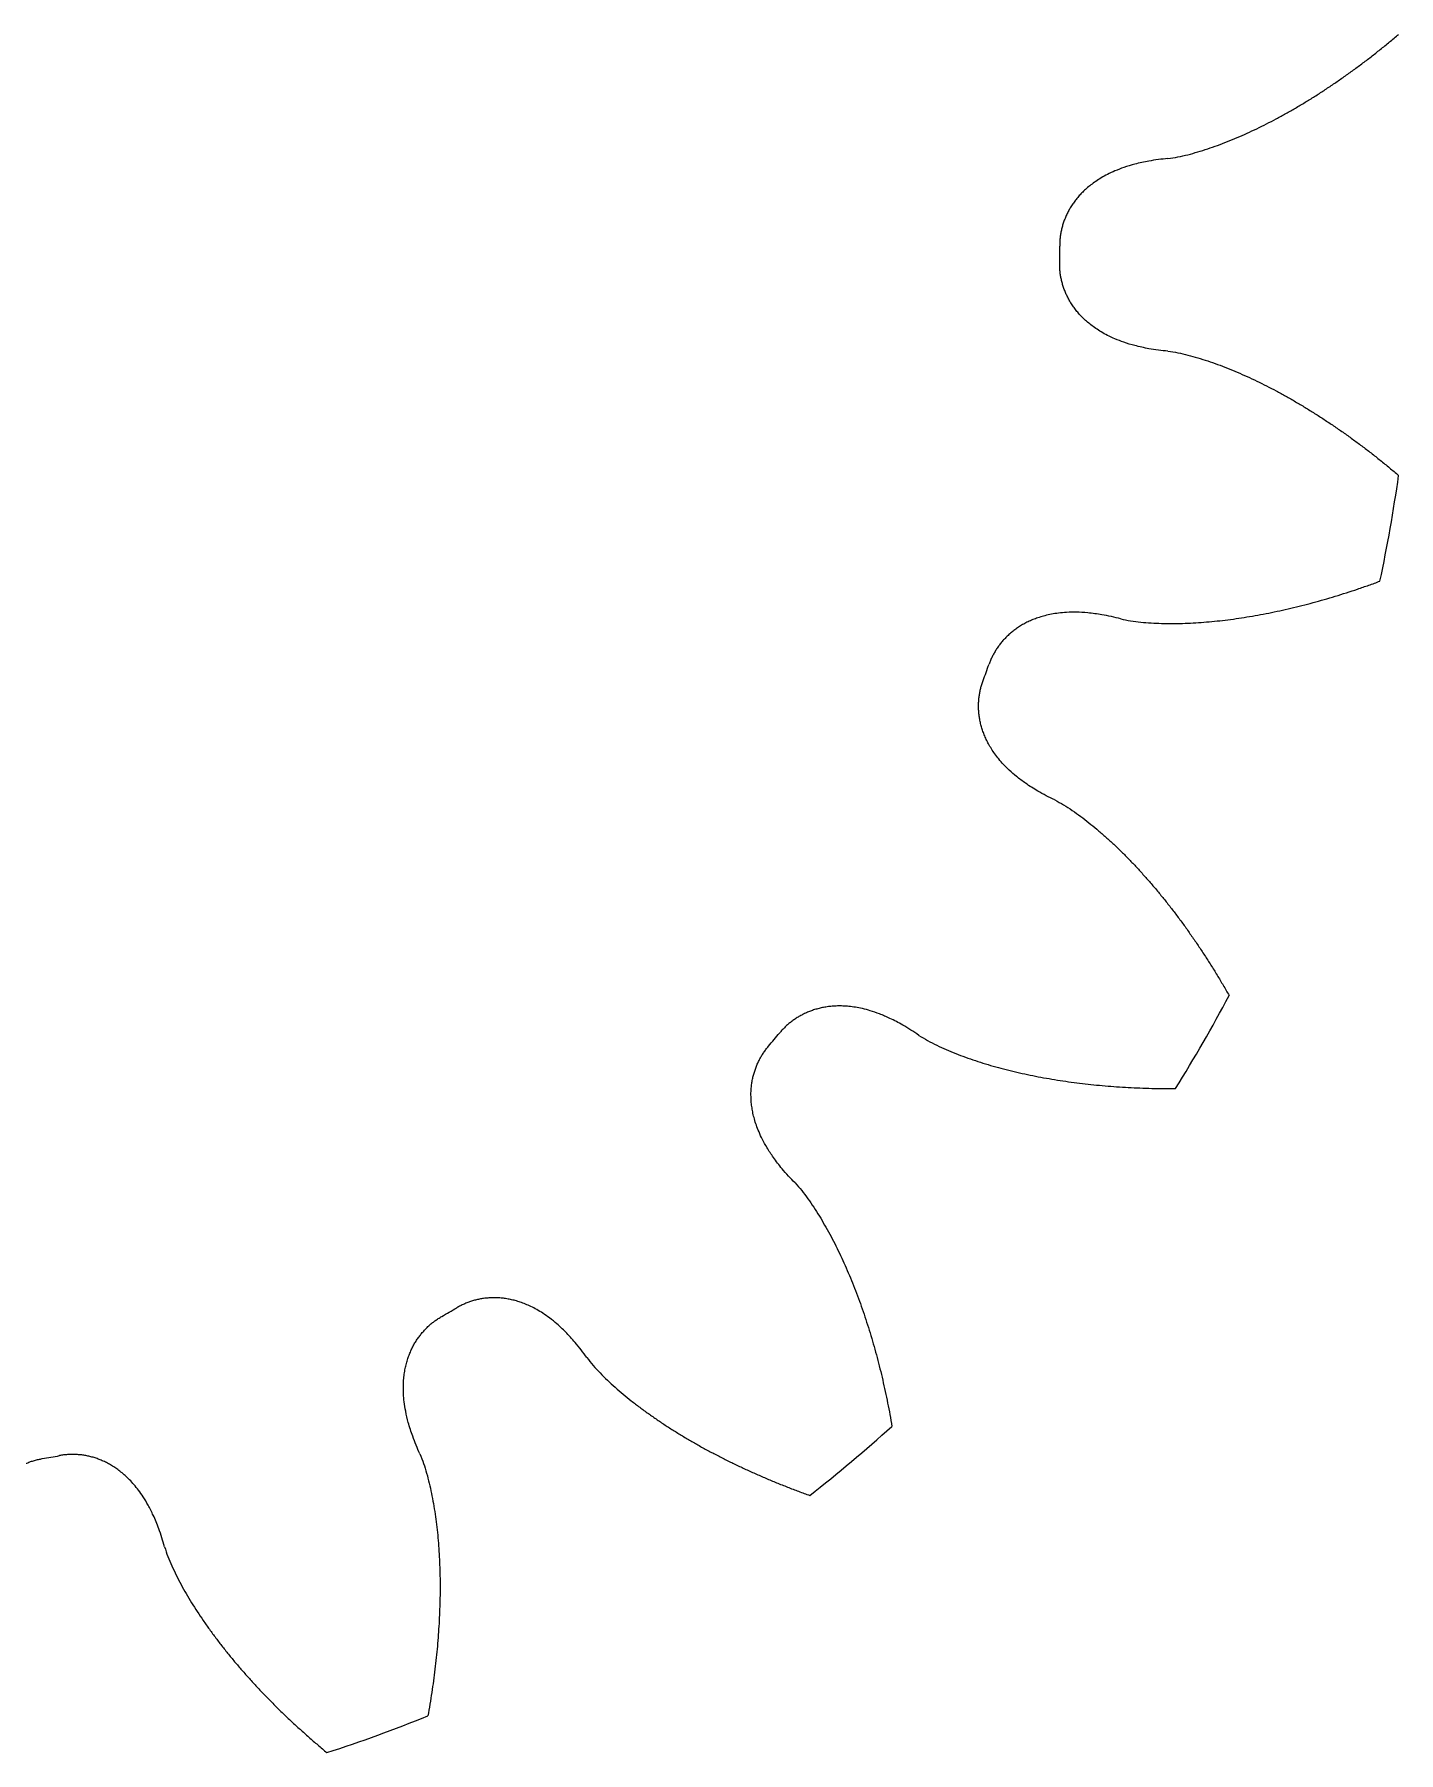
# Model space of a CAD drawing. Header units: millimetres. Extents: x -258 to 255, y -29 to 158.
# Drawn here: x 22.48 to 39.8, y 40.98 to 62.8 of the extents above; entities that cross this region are included whole.
import ezdxf

# ---------------------------------------------------------------- set-up
doc = ezdxf.new("R2010")
doc.units = ezdxf.units.MM
doc.linetypes.add('K5LT_BASIC', pattern=[0])
doc.layers.add('Системный слой', color=7, linetype='Continuous', true_color=0xffffff)

msp = doc.modelspace()

# ---------------------------------------------------------------- linework, layer by layer
at = {"layer": 'Системный слой', "color": 0, "linetype": 'K5LT_BASIC', "lineweight": 9}
for radius, start, end in [(15.5, 359.5903, 0.4097), (20, 348.0472, 351.9528), (15.5, 339.5903, 340.4097), (20, 328.0472, 331.9528), (15.5, 319.5903, 320.4097), (15.5, 299.5903, 300.4097), (20, 308.0472, 311.9528), (15.5, 279.5903, 280.4097), (20, 288.0472, 291.9528)]:
    msp.add_arc((20, 60), radius, start, end, dxfattribs=at)
for points in [[(36.873, 61.223), (36.916, 61.228), (36.958, 61.235), (37, 61.243), (37.043, 61.252), (37.085, 61.262), (37.127, 61.272), (37.169, 61.283), (37.211, 61.295), (37.253, 61.307), (37.295, 61.319), (37.337, 61.333), (37.379, 61.347), (37.421, 61.361), (37.463, 61.375), (37.504, 61.39), (37.546, 61.406), (37.588, 61.422), (37.629, 61.438), (37.671, 61.455), (37.713, 61.472), (37.754, 61.49), (37.796, 61.507), (37.837, 61.526), (37.878, 61.544), (37.92, 61.563), (37.961, 61.583), (38.002, 61.602), (38.044, 61.622), (38.085, 61.643), (38.126, 61.663), (38.167, 61.684), (38.208, 61.706), (38.249, 61.727), (38.29, 61.749), (38.331, 61.772), (38.371, 61.794), (38.412, 61.817), (38.453, 61.84), (38.493, 61.864), (38.534, 61.888), (38.575, 61.912), (38.615, 61.937), (38.656, 61.961), (38.696, 61.986), (38.736, 62.012), (38.777, 62.037), (38.817, 62.063), (38.857, 62.089), (38.897, 62.116), (38.937, 62.143), (38.977, 62.17), (39.017, 62.197), (39.057, 62.225), (39.097, 62.252), (39.137, 62.281), (39.177, 62.309), (39.216, 62.338), (39.256, 62.367), (39.295, 62.396), (39.335, 62.425), (39.374, 62.455), (39.414, 62.485), (39.453, 62.515), (39.492, 62.546), (39.531, 62.577), (39.57, 62.608), (39.609, 62.639), (39.648, 62.671), (39.687, 62.703), (39.726, 62.735), (39.765, 62.767), (39.803, 62.8)], [(36.873, 61.223), (36.792, 61.216), (36.712, 61.205), (36.632, 61.191), (36.572, 61.18), (36.512, 61.167), (36.453, 61.151), (36.406, 61.139), (36.359, 61.125), (36.314, 61.109), (36.276, 61.096), (36.238, 61.081), (36.201, 61.066), (36.169, 61.052), (36.137, 61.037), (36.107, 61.022), (36.079, 61.008), (36.052, 60.993), (36.026, 60.978), (36.003, 60.963), (35.979, 60.949), (35.957, 60.933), (35.936, 60.919), (35.915, 60.904), (35.895, 60.888), (35.877, 60.874), (35.858, 60.859), (35.841, 60.843), (35.824, 60.829), (35.808, 60.813), (35.792, 60.798), (35.777, 60.783), (35.762, 60.768), (35.748, 60.752), (35.735, 60.737), (35.722, 60.721), (35.709, 60.705), (35.697, 60.69), (35.685, 60.674), (35.674, 60.658), (35.663, 60.642), (35.652, 60.627), (35.642, 60.61), (35.632, 60.595), (35.623, 60.578), (35.614, 60.562), (35.605, 60.546), (35.597, 60.53), (35.589, 60.513), (35.582, 60.497), (35.574, 60.481), (35.568, 60.464), (35.561, 60.448), (35.555, 60.431), (35.549, 60.415), (35.543, 60.398), (35.538, 60.381), (35.534, 60.365), (35.529, 60.348), (35.525, 60.331), (35.521, 60.314), (35.517, 60.297), (35.514, 60.281), (35.511, 60.264), (35.509, 60.247), (35.506, 60.23), (35.505, 60.213), (35.503, 60.196), (35.501, 60.179), (35.501, 60.162), (35.5, 60.145), (35.499, 60.128), (35.5, 60.111)], [(36.873, 58.777), (36.792, 58.784), (36.712, 58.795), (36.632, 58.809), (36.572, 58.82), (36.512, 58.833), (36.453, 58.849), (36.406, 58.861), (36.359, 58.875), (36.314, 58.891), (36.276, 58.904), (36.238, 58.919), (36.201, 58.934), (36.169, 58.948), (36.137, 58.963), (36.107, 58.978), (36.079, 58.992), (36.052, 59.007), (36.026, 59.022), (36.003, 59.037), (35.979, 59.051), (35.957, 59.067), (35.936, 59.081), (35.915, 59.096), (35.895, 59.112), (35.877, 59.126), (35.858, 59.141), (35.841, 59.157), (35.824, 59.171), (35.808, 59.187), (35.792, 59.202), (35.777, 59.217), (35.762, 59.232), (35.748, 59.248), (35.735, 59.263), (35.722, 59.279), (35.709, 59.295), (35.697, 59.31), (35.685, 59.326), (35.674, 59.342), (35.663, 59.358), (35.652, 59.373), (35.642, 59.39), (35.632, 59.405), (35.623, 59.422), (35.614, 59.438), (35.605, 59.454), (35.597, 59.47), (35.589, 59.487), (35.582, 59.503), (35.574, 59.519), (35.568, 59.536), (35.561, 59.552), (35.555, 59.569), (35.549, 59.585), (35.543, 59.602), (35.538, 59.619), (35.534, 59.635), (35.529, 59.652), (35.525, 59.669), (35.521, 59.686), (35.517, 59.703), (35.514, 59.719), (35.511, 59.736), (35.509, 59.753), (35.506, 59.77), (35.505, 59.787), (35.503, 59.804), (35.501, 59.821), (35.501, 59.838), (35.5, 59.855), (35.499, 59.872), (35.5, 59.889)], [(36.873, 58.777), (36.916, 58.772), (36.958, 58.765), (37, 58.757), (37.043, 58.748), (37.085, 58.738), (37.127, 58.728), (37.169, 58.717), (37.211, 58.705), (37.253, 58.693), (37.295, 58.681), (37.337, 58.667), (37.379, 58.653), (37.421, 58.639), (37.463, 58.625), (37.504, 58.61), (37.546, 58.594), (37.588, 58.578), (37.629, 58.562), (37.671, 58.545), (37.713, 58.528), (37.754, 58.51), (37.796, 58.493), (37.837, 58.474), (37.878, 58.456), (37.92, 58.437), (37.961, 58.417), (38.002, 58.398), (38.044, 58.378), (38.085, 58.357), (38.126, 58.337), (38.167, 58.316), (38.208, 58.294), (38.249, 58.273), (38.29, 58.251), (38.331, 58.228), (38.371, 58.206), (38.412, 58.183), (38.453, 58.16), (38.493, 58.136), (38.534, 58.112), (38.575, 58.088), (38.615, 58.063), (38.656, 58.039), (38.696, 58.014), (38.736, 57.988), (38.777, 57.963), (38.817, 57.937), (38.857, 57.911), (38.897, 57.884), (38.937, 57.857), (38.977, 57.83), (39.017, 57.803), (39.057, 57.775), (39.097, 57.748), (39.137, 57.719), (39.177, 57.691), (39.216, 57.662), (39.256, 57.633), (39.295, 57.604), (39.335, 57.575), (39.374, 57.545), (39.414, 57.515), (39.453, 57.485), (39.492, 57.454), (39.531, 57.423), (39.57, 57.392), (39.609, 57.361), (39.648, 57.329), (39.687, 57.297), (39.726, 57.265), (39.765, 57.233), (39.803, 57.2)], [(36.274, 55.378), (36.316, 55.369), (36.358, 55.361), (36.4, 55.354), (36.443, 55.347), (36.486, 55.342), (36.529, 55.338), (36.573, 55.333), (36.616, 55.33), (36.66, 55.327), (36.704, 55.324), (36.748, 55.323), (36.791, 55.321), (36.836, 55.32), (36.88, 55.32), (36.924, 55.32), (36.969, 55.32), (37.014, 55.321), (37.058, 55.322), (37.103, 55.323), (37.148, 55.325), (37.193, 55.327), (37.238, 55.33), (37.283, 55.333), (37.328, 55.336), (37.374, 55.34), (37.419, 55.344), (37.464, 55.349), (37.51, 55.353), (37.556, 55.358), (37.601, 55.364), (37.647, 55.369), (37.693, 55.375), (37.739, 55.382), (37.785, 55.388), (37.831, 55.395), (37.877, 55.403), (37.923, 55.41), (37.97, 55.418), (38.016, 55.427), (38.062, 55.435), (38.108, 55.444), (38.155, 55.453), (38.201, 55.462), (38.248, 55.472), (38.294, 55.482), (38.341, 55.492), (38.388, 55.503), (38.434, 55.514), (38.481, 55.525), (38.528, 55.536), (38.575, 55.548), (38.622, 55.56), (38.669, 55.572), (38.716, 55.585), (38.763, 55.598), (38.81, 55.611), (38.857, 55.624), (38.904, 55.638), (38.951, 55.652), (38.998, 55.666), (39.046, 55.681), (39.093, 55.695), (39.14, 55.711), (39.187, 55.726), (39.235, 55.741), (39.282, 55.757), (39.329, 55.773), (39.377, 55.79), (39.424, 55.806), (39.472, 55.823), (39.519, 55.84), (39.566, 55.858)], [(36.274, 55.378), (36.195, 55.4), (36.116, 55.417), (36.036, 55.431), (35.976, 55.441), (35.915, 55.449), (35.855, 55.455), (35.806, 55.459), (35.758, 55.462), (35.709, 55.463), (35.669, 55.463), (35.628, 55.463), (35.588, 55.46), (35.554, 55.458), (35.519, 55.456), (35.485, 55.451), (35.454, 55.448), (35.424, 55.443), (35.394, 55.437), (35.367, 55.432), (35.34, 55.426), (35.313, 55.419), (35.289, 55.413), (35.264, 55.406), (35.24, 55.398), (35.218, 55.391), (35.196, 55.383), (35.174, 55.375), (35.153, 55.367), (35.133, 55.358), (35.112, 55.349), (35.093, 55.34), (35.074, 55.33), (35.056, 55.32), (35.038, 55.311), (35.02, 55.301), (35.003, 55.29), (34.986, 55.28), (34.97, 55.269), (34.953, 55.258), (34.938, 55.247), (34.922, 55.235), (34.907, 55.224), (34.893, 55.212), (34.879, 55.2), (34.865, 55.188), (34.851, 55.176), (34.838, 55.163), (34.825, 55.151), (34.812, 55.138), (34.8, 55.125), (34.788, 55.112), (34.776, 55.099), (34.764, 55.085), (34.753, 55.071), (34.742, 55.058), (34.732, 55.044), (34.721, 55.03), (34.711, 55.016), (34.702, 55.001), (34.692, 54.987), (34.683, 54.972), (34.674, 54.957), (34.666, 54.942), (34.658, 54.928), (34.65, 54.912), (34.642, 54.897), (34.635, 54.882), (34.628, 54.866), (34.621, 54.851), (34.615, 54.835), (34.608, 54.819), (34.603, 54.803)], [(35.437, 53.08), (35.363, 53.114), (35.292, 53.151), (35.222, 53.192), (35.169, 53.223), (35.117, 53.256), (35.067, 53.291), (35.027, 53.319), (34.988, 53.348), (34.95, 53.378), (34.919, 53.404), (34.889, 53.43), (34.859, 53.458), (34.834, 53.481), (34.809, 53.506), (34.786, 53.531), (34.765, 53.553), (34.745, 53.576), (34.725, 53.6), (34.708, 53.621), (34.691, 53.643), (34.675, 53.666), (34.66, 53.686), (34.646, 53.707), (34.633, 53.729), (34.62, 53.749), (34.608, 53.769), (34.597, 53.79), (34.586, 53.809), (34.576, 53.829), (34.567, 53.849), (34.558, 53.868), (34.549, 53.888), (34.541, 53.907), (34.534, 53.926), (34.527, 53.945), (34.52, 53.965), (34.514, 53.983), (34.508, 54.002), (34.503, 54.021), (34.498, 54.039), (34.494, 54.058), (34.49, 54.077), (34.486, 54.095), (34.483, 54.113), (34.48, 54.131), (34.477, 54.149), (34.475, 54.168), (34.473, 54.186), (34.472, 54.204), (34.471, 54.221), (34.47, 54.239), (34.469, 54.257), (34.469, 54.275), (34.47, 54.292), (34.47, 54.31), (34.471, 54.327), (34.472, 54.345), (34.473, 54.362), (34.475, 54.379), (34.478, 54.396), (34.48, 54.413), (34.483, 54.43), (34.486, 54.447), (34.489, 54.464), (34.493, 54.481), (34.497, 54.497), (34.501, 54.514), (34.505, 54.53), (34.511, 54.546), (34.516, 54.563), (34.521, 54.579), (34.527, 54.595)], [(35.437, 53.08), (35.475, 53.06), (35.513, 53.039), (35.55, 53.017), (35.587, 52.995), (35.623, 52.971), (35.659, 52.947), (35.695, 52.922), (35.731, 52.897), (35.766, 52.871), (35.801, 52.845), (35.836, 52.818), (35.87, 52.791), (35.905, 52.763), (35.939, 52.735), (35.973, 52.707), (36.007, 52.678), (36.041, 52.649), (36.074, 52.619), (36.108, 52.589), (36.141, 52.559), (36.174, 52.528), (36.207, 52.497), (36.24, 52.466), (36.272, 52.434), (36.304, 52.402), (36.337, 52.37), (36.368, 52.337), (36.401, 52.304), (36.432, 52.271), (36.464, 52.238), (36.495, 52.204), (36.526, 52.17), (36.557, 52.135), (36.588, 52.101), (36.619, 52.066), (36.65, 52.031), (36.68, 51.995), (36.711, 51.959), (36.741, 51.923), (36.771, 51.887), (36.801, 51.85), (36.83, 51.814), (36.86, 51.776), (36.889, 51.739), (36.918, 51.701), (36.948, 51.664), (36.977, 51.625), (37.005, 51.587), (37.034, 51.549), (37.063, 51.51), (37.091, 51.471), (37.119, 51.431), (37.147, 51.392), (37.175, 51.352), (37.203, 51.312), (37.23, 51.271), (37.258, 51.231), (37.285, 51.19), (37.312, 51.149), (37.339, 51.108), (37.366, 51.067), (37.393, 51.025), (37.419, 50.983), (37.446, 50.941), (37.472, 50.899), (37.498, 50.856), (37.524, 50.813), (37.55, 50.77), (37.575, 50.727), (37.601, 50.684), (37.626, 50.64), (37.651, 50.596)], [(33.712, 50.091), (33.645, 50.138), (33.577, 50.181), (33.506, 50.221), (33.453, 50.252), (33.399, 50.28), (33.344, 50.306), (33.3, 50.327), (33.255, 50.346), (33.21, 50.363), (33.172, 50.378), (33.134, 50.391), (33.095, 50.403), (33.062, 50.413), (33.029, 50.422), (32.995, 50.43), (32.965, 50.436), (32.935, 50.442), (32.905, 50.447), (32.878, 50.452), (32.851, 50.455), (32.823, 50.458), (32.798, 50.461), (32.773, 50.462), (32.747, 50.463), (32.724, 50.464), (32.7, 50.464), (32.677, 50.464), (32.655, 50.463), (32.632, 50.462), (32.61, 50.46), (32.589, 50.459), (32.568, 50.456), (32.547, 50.453), (32.527, 50.45), (32.507, 50.447), (32.487, 50.443), (32.468, 50.439), (32.449, 50.434), (32.43, 50.429), (32.411, 50.424), (32.393, 50.419), (32.375, 50.413), (32.357, 50.407), (32.34, 50.401), (32.322, 50.394), (32.305, 50.388), (32.289, 50.38), (32.272, 50.373), (32.256, 50.365), (32.24, 50.357), (32.224, 50.349), (32.208, 50.341), (32.193, 50.332), (32.178, 50.323), (32.163, 50.314), (32.148, 50.304), (32.134, 50.294), (32.119, 50.285), (32.105, 50.275), (32.092, 50.264), (32.078, 50.253), (32.065, 50.243), (32.052, 50.231), (32.039, 50.22), (32.026, 50.209), (32.014, 50.197), (32.002, 50.185), (31.99, 50.173), (31.978, 50.16), (31.967, 50.148), (31.955, 50.135), (31.945, 50.122)], [(33.712, 50.091), (33.748, 50.068), (33.785, 50.046), (33.822, 50.025), (33.86, 50.004), (33.899, 49.984), (33.938, 49.966), (33.977, 49.946), (34.017, 49.928), (34.057, 49.911), (34.097, 49.893), (34.138, 49.877), (34.179, 49.861), (34.22, 49.844), (34.261, 49.829), (34.303, 49.814), (34.345, 49.798), (34.387, 49.784), (34.429, 49.77), (34.472, 49.756), (34.515, 49.742), (34.558, 49.729), (34.601, 49.716), (34.645, 49.703), (34.688, 49.691), (34.732, 49.679), (34.776, 49.667), (34.82, 49.656), (34.865, 49.645), (34.909, 49.634), (34.954, 49.623), (34.999, 49.613), (35.044, 49.603), (35.09, 49.593), (35.135, 49.584), (35.181, 49.574), (35.227, 49.566), (35.273, 49.557), (35.319, 49.549), (35.365, 49.541), (35.411, 49.533), (35.458, 49.525), (35.505, 49.518), (35.552, 49.511), (35.599, 49.504), (35.646, 49.498), (35.693, 49.491), (35.741, 49.485), (35.788, 49.479), (35.836, 49.474), (35.884, 49.469), (35.932, 49.464), (35.98, 49.459), (36.029, 49.454), (36.077, 49.45), (36.126, 49.446), (36.174, 49.442), (36.223, 49.439), (36.272, 49.436), (36.321, 49.432), (36.37, 49.43), (36.42, 49.427), (36.469, 49.425), (36.519, 49.423), (36.568, 49.421), (36.618, 49.42), (36.668, 49.418), (36.718, 49.417), (36.768, 49.416), (36.818, 49.416), (36.869, 49.415), (36.919, 49.415), (36.97, 49.416)], [(32.139, 48.217), (32.082, 48.275), (32.027, 48.334), (31.975, 48.397), (31.936, 48.444), (31.899, 48.492), (31.864, 48.542), (31.836, 48.582), (31.809, 48.623), (31.784, 48.664), (31.763, 48.699), (31.744, 48.734), (31.725, 48.77), (31.71, 48.801), (31.695, 48.832), (31.682, 48.864), (31.67, 48.892), (31.659, 48.921), (31.648, 48.95), (31.639, 48.976), (31.631, 49.002), (31.624, 49.029), (31.617, 49.053), (31.611, 49.077), (31.605, 49.102), (31.6, 49.125), (31.596, 49.148), (31.593, 49.172), (31.589, 49.194), (31.586, 49.216), (31.584, 49.238), (31.583, 49.259), (31.581, 49.28), (31.581, 49.301), (31.58, 49.322), (31.58, 49.342), (31.58, 49.362), (31.581, 49.382), (31.582, 49.402), (31.584, 49.421), (31.585, 49.44), (31.587, 49.459), (31.59, 49.478), (31.593, 49.496), (31.596, 49.515), (31.6, 49.533), (31.603, 49.551), (31.607, 49.569), (31.612, 49.586), (31.617, 49.603), (31.622, 49.621), (31.627, 49.638), (31.633, 49.655), (31.638, 49.671), (31.645, 49.688), (31.651, 49.704), (31.658, 49.72), (31.665, 49.736), (31.672, 49.752), (31.68, 49.767), (31.688, 49.783), (31.696, 49.798), (31.704, 49.813), (31.713, 49.828), (31.722, 49.842), (31.731, 49.857), (31.74, 49.871), (31.75, 49.885), (31.76, 49.899), (31.77, 49.912), (31.78, 49.926), (31.791, 49.939), (31.802, 49.952)], [(32.139, 48.217), (32.169, 48.186), (32.197, 48.153), (32.224, 48.12), (32.251, 48.086), (32.277, 48.052), (32.302, 48.016), (32.328, 47.981), (32.353, 47.945), (32.377, 47.909), (32.401, 47.872), (32.424, 47.835), (32.448, 47.797), (32.471, 47.76), (32.493, 47.722), (32.515, 47.683), (32.538, 47.645), (32.559, 47.606), (32.58, 47.566), (32.602, 47.527), (32.623, 47.487), (32.643, 47.447), (32.663, 47.407), (32.683, 47.366), (32.703, 47.325), (32.723, 47.284), (32.742, 47.243), (32.761, 47.201), (32.779, 47.159), (32.798, 47.117), (32.816, 47.075), (32.834, 47.032), (32.852, 46.99), (32.869, 46.947), (32.886, 46.904), (32.903, 46.86), (32.92, 46.817), (32.936, 46.773), (32.953, 46.729), (32.969, 46.685), (32.985, 46.64), (33, 46.596), (33.015, 46.551), (33.03, 46.506), (33.045, 46.461), (33.06, 46.416), (33.074, 46.37), (33.089, 46.324), (33.102, 46.278), (33.116, 46.232), (33.13, 46.186), (33.143, 46.14), (33.156, 46.093), (33.169, 46.046), (33.181, 45.999), (33.194, 45.952), (33.206, 45.905), (33.218, 45.857), (33.23, 45.81), (33.241, 45.762), (33.252, 45.714), (33.263, 45.666), (33.274, 45.617), (33.285, 45.569), (33.295, 45.52), (33.305, 45.472), (33.315, 45.423), (33.325, 45.374), (33.335, 45.324), (33.344, 45.275), (33.353, 45.226), (33.362, 45.176), (33.37, 45.126)], [(29.496, 45.999), (29.449, 46.066), (29.4, 46.13), (29.347, 46.192), (29.308, 46.238), (29.267, 46.284), (29.224, 46.327), (29.189, 46.361), (29.154, 46.395), (29.117, 46.427), (29.087, 46.453), (29.055, 46.478), (29.023, 46.503), (28.995, 46.523), (28.967, 46.543), (28.938, 46.562), (28.913, 46.579), (28.886, 46.595), (28.86, 46.61), (28.836, 46.623), (28.811, 46.636), (28.786, 46.648), (28.764, 46.659), (28.74, 46.669), (28.717, 46.679), (28.695, 46.687), (28.673, 46.696), (28.651, 46.703), (28.63, 46.71), (28.608, 46.717), (28.587, 46.723), (28.566, 46.728), (28.546, 46.733), (28.525, 46.738), (28.505, 46.742), (28.485, 46.745), (28.465, 46.748), (28.446, 46.751), (28.426, 46.754), (28.407, 46.755), (28.388, 46.757), (28.369, 46.758), (28.35, 46.759), (28.331, 46.759), (28.312, 46.759), (28.294, 46.759), (28.276, 46.759), (28.257, 46.758), (28.239, 46.756), (28.221, 46.755), (28.204, 46.753), (28.186, 46.75), (28.168, 46.748), (28.151, 46.745), (28.134, 46.741), (28.116, 46.738), (28.099, 46.734), (28.082, 46.73), (28.066, 46.726), (28.049, 46.721), (28.033, 46.716), (28.016, 46.71), (28, 46.705), (27.984, 46.699), (27.968, 46.692), (27.952, 46.686), (27.937, 46.679), (27.921, 46.672), (27.906, 46.665), (27.89, 46.657), (27.875, 46.649), (27.86, 46.641), (27.846, 46.632)], [(27.377, 44.776), (27.343, 44.85), (27.312, 44.925), (27.285, 45.001), (27.264, 45.058), (27.245, 45.117), (27.229, 45.176), (27.217, 45.222), (27.205, 45.27), (27.196, 45.318), (27.189, 45.357), (27.182, 45.397), (27.177, 45.437), (27.173, 45.471), (27.17, 45.506), (27.168, 45.54), (27.167, 45.571), (27.166, 45.602), (27.167, 45.632), (27.167, 45.66), (27.168, 45.687), (27.17, 45.715), (27.172, 45.74), (27.175, 45.765), (27.178, 45.79), (27.181, 45.814), (27.185, 45.837), (27.19, 45.86), (27.194, 45.882), (27.199, 45.903), (27.205, 45.925), (27.21, 45.945), (27.216, 45.966), (27.223, 45.986), (27.229, 46.005), (27.236, 46.024), (27.244, 46.043), (27.251, 46.061), (27.259, 46.079), (27.267, 46.097), (27.275, 46.115), (27.283, 46.132), (27.292, 46.148), (27.301, 46.165), (27.31, 46.181), (27.32, 46.197), (27.33, 46.212), (27.34, 46.228), (27.35, 46.243), (27.36, 46.257), (27.371, 46.272), (27.382, 46.286), (27.393, 46.3), (27.404, 46.314), (27.416, 46.327), (27.427, 46.34), (27.439, 46.353), (27.451, 46.365), (27.463, 46.378), (27.476, 46.39), (27.488, 46.401), (27.501, 46.413), (27.514, 46.424), (27.527, 46.435), (27.541, 46.446), (27.554, 46.456), (27.568, 46.466), (27.582, 46.476), (27.596, 46.486), (27.61, 46.495), (27.624, 46.504), (27.639, 46.513), (27.654, 46.522)], [(29.496, 45.999), (29.522, 45.965), (29.549, 45.931), (29.577, 45.899), (29.605, 45.866), (29.635, 45.835), (29.665, 45.804), (29.696, 45.772), (29.727, 45.742), (29.758, 45.712), (29.79, 45.681), (29.823, 45.652), (29.856, 45.623), (29.889, 45.593), (29.922, 45.564), (29.956, 45.536), (29.991, 45.507), (30.025, 45.479), (30.06, 45.452), (30.095, 45.424), (30.131, 45.396), (30.167, 45.369), (30.203, 45.342), (30.24, 45.315), (30.277, 45.289), (30.314, 45.263), (30.351, 45.237), (30.389, 45.211), (30.427, 45.185), (30.465, 45.16), (30.503, 45.134), (30.542, 45.109), (30.581, 45.084), (30.62, 45.06), (30.66, 45.035), (30.7, 45.011), (30.74, 44.987), (30.78, 44.963), (30.82, 44.94), (30.861, 44.916), (30.902, 44.893), (30.943, 44.87), (30.985, 44.847), (31.026, 44.824), (31.068, 44.802), (31.11, 44.78), (31.153, 44.757), (31.195, 44.736), (31.238, 44.714), (31.281, 44.692), (31.324, 44.671), (31.368, 44.65), (31.411, 44.629), (31.455, 44.608), (31.499, 44.588), (31.543, 44.567), (31.588, 44.547), (31.633, 44.527), (31.677, 44.507), (31.723, 44.488), (31.768, 44.468), (31.813, 44.449), (31.859, 44.43), (31.905, 44.411), (31.951, 44.392), (31.997, 44.374), (32.044, 44.356), (32.09, 44.337), (32.137, 44.32), (32.184, 44.302), (32.231, 44.284), (32.279, 44.267), (32.326, 44.25)], [(24.135, 43.596), (24.114, 43.674), (24.089, 43.752), (24.061, 43.827), (24.04, 43.885), (24.017, 43.941), (23.991, 43.997), (23.97, 44.041), (23.949, 44.084), (23.925, 44.127), (23.905, 44.162), (23.885, 44.197), (23.863, 44.23), (23.844, 44.259), (23.824, 44.288), (23.803, 44.316), (23.785, 44.34), (23.766, 44.364), (23.746, 44.387), (23.728, 44.408), (23.709, 44.428), (23.69, 44.448), (23.672, 44.466), (23.654, 44.484), (23.635, 44.501), (23.618, 44.516), (23.6, 44.532), (23.581, 44.546), (23.564, 44.56), (23.546, 44.574), (23.528, 44.587), (23.511, 44.599), (23.493, 44.61), (23.475, 44.622), (23.458, 44.632), (23.44, 44.643), (23.422, 44.652), (23.405, 44.662), (23.388, 44.67), (23.37, 44.679), (23.353, 44.687), (23.335, 44.694), (23.317, 44.702), (23.3, 44.709), (23.283, 44.715), (23.265, 44.721), (23.248, 44.727), (23.23, 44.732), (23.213, 44.737), (23.195, 44.742), (23.178, 44.746), (23.16, 44.75), (23.143, 44.753), (23.126, 44.756), (23.108, 44.759), (23.091, 44.762), (23.074, 44.764), (23.056, 44.766), (23.039, 44.767), (23.022, 44.769), (23.005, 44.769), (22.987, 44.77), (22.97, 44.77), (22.953, 44.77), (22.936, 44.77), (22.919, 44.769), (22.902, 44.768), (22.885, 44.767), (22.868, 44.765), (22.851, 44.763), (22.834, 44.761), (22.817, 44.758), (22.801, 44.755)], [(27.377, 44.776), (27.394, 44.736), (27.409, 44.696), (27.423, 44.656), (27.438, 44.615), (27.45, 44.573), (27.462, 44.531), (27.474, 44.49), (27.485, 44.447), (27.495, 44.405), (27.505, 44.362), (27.514, 44.319), (27.523, 44.276), (27.532, 44.233), (27.54, 44.189), (27.548, 44.146), (27.556, 44.102), (27.563, 44.058), (27.569, 44.013), (27.576, 43.969), (27.582, 43.924), (27.587, 43.88), (27.592, 43.835), (27.597, 43.79), (27.602, 43.745), (27.606, 43.699), (27.61, 43.654), (27.613, 43.609), (27.617, 43.563), (27.62, 43.517), (27.622, 43.471), (27.625, 43.425), (27.627, 43.379), (27.628, 43.333), (27.63, 43.286), (27.631, 43.239), (27.632, 43.193), (27.632, 43.146), (27.633, 43.099), (27.632, 43.052), (27.632, 43.005), (27.632, 42.958), (27.63, 42.911), (27.629, 42.863), (27.628, 42.816), (27.626, 42.768), (27.624, 42.72), (27.622, 42.672), (27.619, 42.625), (27.616, 42.577), (27.613, 42.528), (27.61, 42.48), (27.606, 42.432), (27.602, 42.384), (27.598, 42.335), (27.593, 42.287), (27.589, 42.238), (27.584, 42.19), (27.578, 42.141), (27.573, 42.092), (27.567, 42.043), (27.561, 41.994), (27.555, 41.945), (27.548, 41.896), (27.541, 41.846), (27.534, 41.797), (27.527, 41.748), (27.519, 41.698), (27.511, 41.649), (27.503, 41.599), (27.495, 41.55), (27.486, 41.5), (27.477, 41.45)], [(21.725, 43.171), (21.718, 43.252), (21.715, 43.333), (21.715, 43.414), (21.716, 43.475), (21.718, 43.536), (21.723, 43.597), (21.727, 43.645), (21.733, 43.694), (21.741, 43.742), (21.747, 43.781), (21.755, 43.821), (21.764, 43.86), (21.772, 43.894), (21.781, 43.928), (21.791, 43.961), (21.8, 43.99), (21.809, 44.019), (21.82, 44.047), (21.83, 44.073), (21.84, 44.099), (21.852, 44.124), (21.862, 44.147), (21.873, 44.17), (21.885, 44.192), (21.896, 44.213), (21.908, 44.233), (21.92, 44.254), (21.932, 44.273), (21.944, 44.291), (21.957, 44.309), (21.969, 44.327), (21.981, 44.344), (21.994, 44.361), (22.007, 44.376), (22.02, 44.392), (22.033, 44.407), (22.046, 44.422), (22.06, 44.436), (22.074, 44.45), (22.087, 44.464), (22.101, 44.477), (22.115, 44.49), (22.129, 44.502), (22.143, 44.514), (22.158, 44.526), (22.172, 44.537), (22.187, 44.548), (22.201, 44.558), (22.216, 44.569), (22.231, 44.579), (22.246, 44.588), (22.261, 44.598), (22.276, 44.607), (22.292, 44.615), (22.307, 44.624), (22.323, 44.632), (22.338, 44.639), (22.354, 44.647), (22.37, 44.654), (22.386, 44.66), (22.402, 44.667), (22.418, 44.673), (22.434, 44.679), (22.45, 44.684), (22.466, 44.689), (22.483, 44.694), (22.499, 44.699), (22.516, 44.703), (22.532, 44.707), (22.549, 44.71), (22.566, 44.714), (22.582, 44.717)], [(24.135, 43.596), (24.147, 43.555), (24.161, 43.514), (24.176, 43.474), (24.192, 43.433), (24.209, 43.394), (24.227, 43.354), (24.245, 43.314), (24.264, 43.275), (24.283, 43.236), (24.303, 43.197), (24.323, 43.158), (24.344, 43.119), (24.365, 43.08), (24.387, 43.041), (24.409, 43.003), (24.431, 42.964), (24.454, 42.926), (24.478, 42.888), (24.501, 42.85), (24.525, 42.812), (24.55, 42.774), (24.575, 42.736), (24.6, 42.699), (24.625, 42.661), (24.651, 42.624), (24.677, 42.587), (24.704, 42.55), (24.731, 42.512), (24.758, 42.475), (24.786, 42.439), (24.813, 42.402), (24.842, 42.365), (24.87, 42.329), (24.899, 42.292), (24.928, 42.256), (24.957, 42.219), (24.987, 42.183), (25.017, 42.147), (25.047, 42.111), (25.078, 42.075), (25.108, 42.039), (25.14, 42.004), (25.171, 41.968), (25.203, 41.933), (25.235, 41.898), (25.267, 41.862), (25.299, 41.827), (25.332, 41.792), (25.365, 41.757), (25.398, 41.722), (25.432, 41.688), (25.466, 41.653), (25.5, 41.619), (25.534, 41.584), (25.569, 41.55), (25.604, 41.516), (25.639, 41.482), (25.674, 41.448), (25.71, 41.414), (25.746, 41.38), (25.782, 41.346), (25.819, 41.313), (25.855, 41.28), (25.892, 41.246), (25.929, 41.213), (25.967, 41.18), (26.004, 41.147), (26.042, 41.114), (26.08, 41.082), (26.119, 41.049), (26.157, 41.016), (26.196, 40.984)]]:
    msp.add_open_spline(points, degree=3, knots=[0, 0, 0, 0, 1, 1, 1, 2, 2, 2, 3, 3, 3, 4, 4, 4, 5, 5, 5, 6, 6, 6, 7, 7, 7, 8, 8, 8, 9, 9, 9, 10, 10, 10, 11, 11, 11, 12, 12, 12, 13, 13, 13, 14, 14, 14, 15, 15, 15, 16, 16, 16, 17, 17, 17, 18, 18, 18, 19, 19, 19, 20, 20, 20, 21, 21, 21, 22, 22, 22, 23, 23, 23, 24, 24, 24, 24], dxfattribs=at)

doc.saveas('drawing.dxf')
